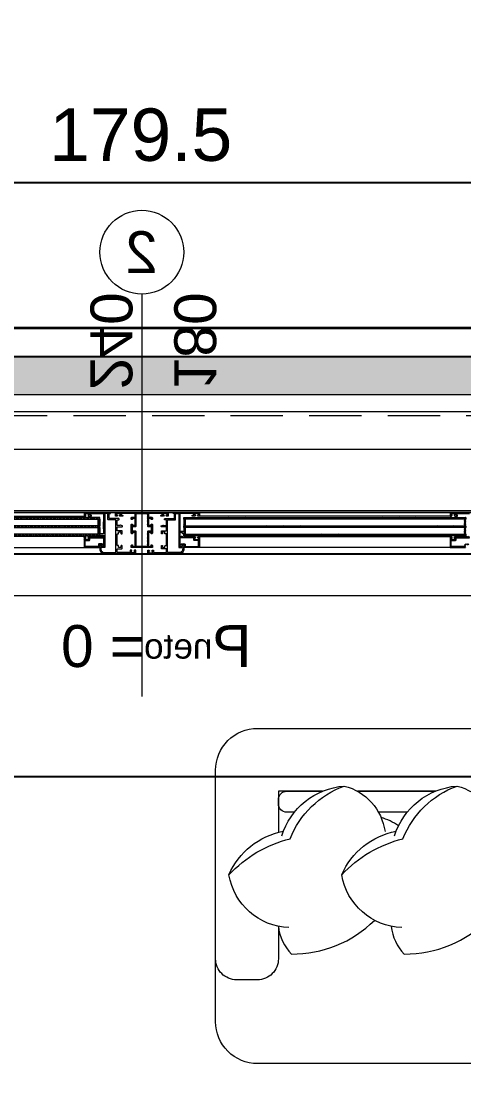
# Model space of a CAD drawing. Header units: centimetres. Extents: x 111832 to 117233, y -55119 to -48329.
# Drawn here: x 114065.7 to 114171.2, y -51113.7 to -50858.3 of the extents above; entities that cross this region are included whole.
import ezdxf

# ---------------------------------------------------------------- set-up
doc = ezdxf.new("R2010")
doc.units = ezdxf.units.CM
doc.header["$LTSCALE"] = 50
doc.header["$MEASUREMENT"] = 0
doc.linetypes.add('CACHE', pattern=[0.375, 0.25, -0.125])
doc.layers.get('0').update_dxf_attribs({"color": 8})
for name, color, linetype, lineweight in [('CONSOLE ISOL.', 214, 'Continuous', 15), ('ISOLATION', 252, 'Continuous', 0), ('mobilimi', 8, 'Continuous', 9), ('WD_Corner', 154, 'Continuous', 5), ('WINDOWS', 21, 'Continuous', 5)]:
    doc.layers.add(name, color=color, linetype=linetype, lineweight=lineweight)
doc.layers.add('COTE 50ème', color=1, linetype='Continuous')
doc.layers.add('FMULT', color=150, linetype='Continuous', plot=False)
doc.styles.add('GENERATED_STYLE_1', font='arial.ttf')
doc.styles.add('RS_TXT_50', font='arial.ttf', dxfattribs={"height": 12.5})
doc.dimstyles.new('RS_50CM_LINEAIRE', dxfattribs={"dimscale": 5, "dimtxt": 12.5, "dimasz": 1.5, "dimexe": 1, "dimexo": 2.5, "dimgap": 1, "dimtad": 1, "dimdec": 1, "dimrnd": 0.5, "dimdsep": 46, "dimtxsty": 'RS_TXT_50', "dimblk1": 'ARCHTICK', "dimblk2": 'ARCHTICK', "dimsah": 1, "dimcen": 2.5, "dimdle": 1, "dimclrt": 4, "dimadec": 0, "dimazin": 2, "dimtfac": 1, "dimtdec": 1, "dimtix": 1, "dimtmove": 2, "dimatfit": 3, "dimfxl": 1, "dimtolj": 1, "dimtzin": 0, "dimarcsym": 0})
pattern_1 = [(135, (-46708.70849, -43852.52553), (-0.08838834765, -0.08838834765), [])]
pattern_2 = [(135, (-46708.9128, -43852.52553), (-0.2209708691, -0.2209708691), [])]

# ---------------------------------------------------------------- blocks, each defined once
blk = doc.blocks.new('DRITARE POS 2')
at = {"layer": 'WINDOWS'}
h = blk.add_hatch(dxfattribs=at)
h.set_pattern_fill('ANSI31', color=140, scale=2.5, angle=450)
h.set_pattern_definition(pattern_2)
h.paths.add_polyline_path([(-8.71, -80.01), (-8.71, -12.58), (-8.31, -12.58), (-8.31, -80.01)])
h.paths.add_polyline_path([(-6.71, -80.01), (-6.71, -12.58), (-6.31, -12.58), (-6.31, -80.01)])
h.paths.add_polyline_path([(-4.71, -80.02), (-4.71, -12.58), (-4.31, -12.58), (-4.31, -80.02)])
at = {"layer": 'WINDOWS', "transparency": 33554559}
h = blk.add_hatch(dxfattribs=at)
h.set_pattern_fill('ANSI31', color=140, angle=450)
h.set_pattern_definition([(135, (-46708.90849, -43835.52553), (-0.08838834765, -0.08838834765), [])])
h.paths.add_polyline_path([(-6.71, -12.58), (-8.31, -12.58), (-8.31, -12.98), (-6.71, -12.98)])
h.paths.add_polyline_path([(-4.71, -12.58), (-6.31, -12.58), (-6.31, -12.98), (-4.71, -12.98)])
h.paths.add_polyline_path([(-6.71, -79.61), (-8.31, -79.61), (-8.31, -80.01), (-6.71, -80.01)])
h.paths.add_polyline_path([(-4.71, -79.61), (-6.31, -79.61), (-6.31, -80.01), (-4.71, -80.01)])
h = blk.add_hatch(dxfattribs=at)
h.set_pattern_fill('ANSI31', color=256, angle=450)
h.set_pattern_definition(pattern_1)
h.paths.add_polyline_path([(-1.49, -76.33, 0.414214), (-1.55, -76.27), (-4.06, -76.27, 0.414214), (-4.11, -76.33), (-4.11, -76.54, 0.250765), (-4.09, -76.58), (-3.92, -76.71, 0.599022), (-3.83, -76.67), (-3.83, -76.59, -0.414214), (-3.78, -76.54), (-3.51, -76.54, -0.414214), (-3.46, -76.59), (-3.46, -77.34, -0.414214), (-3.51, -77.39), (-3.78, -77.39, -0.414214), (-3.83, -77.34), (-3.83, -77.26, 0.599022), (-3.92, -77.22), (-4.09, -77.35, 0.250765), (-4.11, -77.39), (-4.11, -77.6, 0.414214), (-4.06, -77.66), (-4.02, -77.66), (-4.02, -80.34, -0.414214), (-4.07, -80.4), (-4.15, -80.4, 0.603122), (-4.23, -80.55), (-3.98, -80.9, 0.737396), (-3.81, -80.85), (-3.81, -77.71, -0.414214), (-3.76, -77.66), (-3.31, -77.66, 0.414214), (-3.22, -77.56), (-3.22, -76.55, -0.414214), (-3.16, -76.5), (-1.81, -76.5, -0.414214), (-1.72, -76.59), (-1.72, -79.63, -0.414214), (-1.81, -79.73), (-2.28, -79.73, 0.414214), (-2.37, -79.82), (-2.37, -80.56, 1.657435), (-2.12, -80.43, -0.247394), (-2.15, -80.38), (-2.15, -80.01, -0.414214), (-2.09, -79.95), (-1.74, -79.95), (-1.74, -80.01), (-1.49, -80.01), (-1.49, -79.95)])
at = {"layer": 'WINDOWS'}
h = blk.add_hatch(dxfattribs=at)
h.set_pattern_fill('ANSI31', color=256, angle=450)
h.set_pattern_definition(pattern_1)
h.paths.add_polyline_path([(-9.61, -85.22, -0.414214), (-9.56, -85.16), (-9.26, -85.16, -0.414214), (-9.2, -85.22), (-9.2, -85.44, 1), (-9, -85.44), (-9, -84.9, 0.250765), (-9.02, -84.86), (-9.19, -84.74, 0.599022), (-9.28, -84.79), (-9.28, -84.87, -0.414214), (-9.33, -84.92), (-9.59, -84.92, -0.414214), (-9.65, -84.87), (-9.65, -84.08, -0.414214), (-9.59, -84.03), (-9.33, -84.03, -0.414214), (-9.28, -84.08), (-9.28, -84.19, 0.599022), (-9.19, -84.24), (-9.02, -84.13, 0.250765), (-9, -84.08), (-9, -83.84, 0.414214), (-9.05, -83.78), (-9.84, -83.78, 0.414214), (-9.89, -83.84), (-9.89, -90.06), (-9.89, -96.27, 0.414214), (-9.84, -96.33), (-9.05, -96.33, 0.414214), (-9, -96.27), (-9, -96.03, 0.250765), (-9.02, -95.98), (-9.19, -95.87, 0.599022), (-9.28, -95.92), (-9.28, -96.03, -0.414214), (-9.33, -96.08), (-9.59, -96.08, -0.414214), (-9.65, -96.03), (-9.65, -95.24, -0.414214), (-9.59, -95.19), (-9.33, -95.19, -0.414214), (-9.28, -95.24), (-9.28, -95.32, 0.599022), (-9.19, -95.37), (-9.02, -95.25, 0.250765), (-9, -95.21), (-9, -94.68, 1), (-9.2, -94.68), (-9.2, -94.89, -0.414214), (-9.26, -94.95), (-9.56, -94.95, -0.414214), (-9.61, -94.89), (-9.61, -91.72, -0.414214), (-9.56, -91.66), (-8.83, -91.66, -0.414214), (-8.74, -91.75), (-8.74, -92.41, 0.414214), (-8.55, -92.59), (-8.29, -92.59, 0.198912), (-8.25, -92.58), (-8.19, -92.52, 0.198912), (-8.18, -92.48), (-8.18, -92.37, 0.414214), (-8.23, -92.31), (-8.4, -92.31, -0.414214), (-8.46, -92.26), (-8.46, -91.75, -0.414214), (-8.36, -91.66), (-6.91, -91.66, -0.414214), (-6.81, -91.75), (-6.81, -92.26, -0.414214), (-6.87, -92.31), (-7.04, -92.31, 0.414214), (-7.09, -92.37), (-7.09, -92.48, 0.198912), (-7.08, -92.52), (-7.02, -92.58, 0.198912), (-6.98, -92.59), (-4.97, -92.59, 0.198912), (-4.93, -92.58), (-4.78, -92.42, 0.198912), (-4.76, -92.38), (-4.76, -92.31, 0.414214), (-4.82, -92.26), (-5, -92.26, -0.340481), (-5.13, -92.16), (-5.13, -91.75, -0.414214), (-5.04, -91.66), (-1.87, -91.66, -0.414214), (-1.77, -91.75), (-1.77, -92.16, -0.414214), (-1.87, -92.26), (-2.09, -92.26, 0.414214), (-2.15, -92.31), (-2.15, -92.38, 0.198912), (-2.13, -92.42), (-1.98, -92.58, 0.198912), (-1.94, -92.59), (-1.55, -92.59, 0.414214), (-1.49, -92.54), (-1.49, -90.06), (-1.49, -87.57, 0.414214), (-1.55, -87.52), (-1.94, -87.52, 0.198912), (-1.98, -87.53), (-2.13, -87.69, 0.198912), (-2.15, -87.73), (-2.15, -87.8, 0.414214), (-2.09, -87.85), (-1.87, -87.85, -0.414214), (-1.77, -87.95), (-1.77, -88.36, -0.414214), (-1.87, -88.45), (-5.04, -88.45, -0.414214), (-5.13, -88.36), (-5.13, -87.95, -0.340481), (-5, -87.85), (-4.82, -87.85, 0.414214), (-4.76, -87.8), (-4.76, -87.73, 0.198912), (-4.78, -87.69), (-4.93, -87.53, 0.198912), (-4.97, -87.52), (-6.98, -87.52, 0.198912), (-7.02, -87.53), (-7.08, -87.59, 0.198912), (-7.09, -87.63), (-7.09, -87.74, 0.414214), (-7.04, -87.8), (-6.87, -87.8, -0.414214), (-6.81, -87.85), (-6.81, -88.36, -0.414214), (-6.91, -88.45), (-8.36, -88.45, -0.414214), (-8.46, -88.36), (-8.46, -87.85, -0.414214), (-8.4, -87.8), (-8.23, -87.8, 0.414214), (-8.18, -87.74), (-8.18, -87.63, 0.198912), (-8.19, -87.59), (-8.25, -87.53, 0.198912), (-8.29, -87.52), (-8.55, -87.52, 0.414214), (-8.74, -87.7), (-8.74, -88.36, -0.414214), (-8.83, -88.45), (-9.56, -88.45, -0.414214), (-9.61, -88.39)])
h.paths.add_polyline_path([(-9.56, -88.73), (-6.63, -88.73), (-6.53, -88.64), (-6.53, -87.89), (-6.44, -87.8), (-5.51, -87.8), (-5.41, -87.89), (-5.41, -88.64), (-5.32, -88.73), (-1.83, -88.73), (-1.77, -88.79), (-1.77, -90.06), (-1.77, -91.32), (-1.83, -91.38), (-5.32, -91.38), (-5.41, -91.47), (-5.41, -92.22), (-5.51, -92.31), (-6.44, -92.31), (-6.53, -92.22), (-6.53, -91.47), (-6.63, -91.38), (-9.56, -91.38), (-9.61, -91.32), (-9.61, -90.06), (-9.61, -88.79)], flags=16)
at = {"layer": 'WINDOWS', "transparency": 33554559}
h = blk.add_hatch(dxfattribs=at)
h.set_pattern_fill('ANSI31', color=256, angle=450)
h.set_pattern_definition(pattern_1)
h.paths.add_polyline_path([(-1.49, -100.16), (-1.49, -100.1), (-1.74, -100.1), (-1.74, -100.16), (-2.09, -100.16, -0.414214), (-2.15, -100.1), (-2.15, -99.73, -0.247394), (-2.12, -99.68, 1.657435), (-2.37, -99.55), (-2.37, -100.29, 0.414214), (-2.28, -100.38), (-1.81, -100.38, -0.414214), (-1.72, -100.48), (-1.72, -103.52, -0.414214), (-1.81, -103.61), (-3.16, -103.61, -0.414214), (-3.22, -103.56), (-3.22, -102.55, 0.414214), (-3.31, -102.46), (-3.76, -102.46, -0.414214), (-3.81, -102.4), (-3.81, -99.26, 0.737396), (-3.98, -99.21), (-4.23, -99.57, 0.603122), (-4.15, -99.71), (-4.07, -99.71, -0.414214), (-4.02, -99.77), (-4.02, -102.46), (-4.06, -102.46, 0.414214), (-4.11, -102.51), (-4.11, -102.72, 0.250765), (-4.09, -102.76), (-3.92, -102.89, 0.599022), (-3.83, -102.85), (-3.83, -102.77, -0.414214), (-3.78, -102.72), (-3.51, -102.72, -0.414214), (-3.46, -102.77), (-3.46, -103.52, -0.414214), (-3.51, -103.58), (-3.78, -103.58, -0.414214), (-3.83, -103.52), (-3.83, -103.44, 0.599022), (-3.92, -103.4), (-4.09, -103.53, 0.250765), (-4.11, -103.58), (-4.11, -103.78, 0.414214), (-4.06, -103.84), (-1.55, -103.84, 0.414214), (-1.49, -103.78)])
at = {"layer": 'WINDOWS'}
h = blk.add_hatch(dxfattribs=at)
h.set_pattern_fill('ANSI31', color=140, scale=2.5, angle=450)
h.set_pattern_definition(pattern_2)
h.paths.add_polyline_path([(-8.71, -100.09), (-8.71, -167.42), (-8.31, -167.42), (-8.31, -100.09)])
h.paths.add_polyline_path([(-6.71, -100.09), (-6.71, -167.42), (-6.31, -167.42), (-6.31, -100.09)])
h.paths.add_polyline_path([(-4.71, -100.09), (-4.71, -167.42), (-4.31, -167.42), (-4.31, -100.09)])
at = {"layer": 'WINDOWS', "transparency": 33554559}
h = blk.add_hatch(dxfattribs=at)
h.set_pattern_fill('ANSI31', color=140, angle=450)
h.set_pattern_definition([(135, (-46708.90849, -43869.52553), (-0.08838834765, -0.08838834765), [])])
h.paths.add_polyline_path([(-6.71, -167.42), (-8.31, -167.42), (-8.31, -167.02), (-6.71, -167.02)])
h.paths.add_polyline_path([(-4.71, -167.42), (-6.31, -167.42), (-6.31, -167.02), (-4.71, -167.02)])
h.paths.add_polyline_path([(-6.71, -100.49), (-8.31, -100.49), (-8.31, -100.09), (-6.71, -100.09)])
h.paths.add_polyline_path([(-4.71, -100.49), (-6.31, -100.49), (-6.31, -100.09), (-4.71, -100.09)])
h = blk.add_hatch(dxfattribs=at)
h.set_pattern_fill('ANSI31', color=256, angle=450)
h.set_pattern_definition([(135, (-46708.71279, -43862.46996), (-0.08838834765, -0.08838834765), [])])
h.paths.add_polyline_path([(-1.72, -167.05, -0.414214), (-1.81, -167.14), (-2.28, -167.14, 0.414214), (-2.37, -167.23), (-2.37, -167.97, 1.835735), (-2.15, -167.82), (-2.15, -167.36), (-1.74, -167.36), (-1.5, -167.42), (-1.5, -163.74, 0.414214), (-1.55, -163.69), (-4.06, -163.69, 0.414214), (-4.12, -163.74), (-4.12, -163.95, 0.250765), (-4.09, -163.99), (-3.92, -164.12, 0.599022), (-3.84, -164.08), (-3.84, -163.95), (-3.46, -163.95), (-3.46, -164.81), (-3.84, -164.81), (-3.84, -164.67, 0.649779), (-3.93, -164.63), (-4.1, -164.76, 0.212283), (-4.12, -164.81), (-4.12, -165.01, 0.414214), (-4.06, -165.07), (-4.02, -165.07), (-4.02, -167.81), (-4.15, -167.81, 0.603122), (-4.23, -167.96), (-3.99, -168.31, 0.737396), (-3.82, -168.26), (-3.82, -165.07), (-3.31, -165.07, 0.414214), (-3.22, -164.97), (-3.22, -163.91), (-1.81, -163.91, -0.414214), (-1.72, -164)])
at = {"layer": 'WINDOWS', "color": 165, "linetype": 'CACHE'}
blk.add_line((-32.9, -180), (-32.9, 0), dxfattribs=at)
at = {"layer": 'WINDOWS'}
for p, q in [((-0.01, -11.48), (0, -81.19)), ((-9.89, -16.28), (-9.89, -76.34)), ((-9, -16.26), (-9, -76.34)), ((-4.11, -76.33), (-4.12, -16.26)), ((-1.5, -16.26), (-1.49, -76.33)), ((-5.98, -80.95), (-7.66, -80.95)), ((-0.01, -168.52), (0, -98.92)), ((-9.89, -163.72), (-9.89, -103.78)), ((-9, -163.74), (-9, -103.78)), ((-4.11, -103.78), (-4.12, -163.74)), ((-1.5, -163.74), (-1.49, -103.78))]:
    blk.add_line(p, q, dxfattribs=at)
at = {"layer": 'WINDOWS', "color": 165}
blk.add_line((-61.99, -90.06), (34.01, -90.06), dxfattribs=at)
for points in [[(-9.9, 0), (-9.9, -180), (-33.9, -180), (-33.9, 0)], [(-10.3, -179.6), (-10.3, -0.4), (-9.9, 0), (-9.9, -180)], [(0, 0), (0, -180), (10, -180), (10, 0)]]:
    blk.add_lwpolyline(points, close=True, dxfattribs=at)
at = {"layer": 'WINDOWS'}
for points in [[(-9.9, -180), (-9.9, 0), (0, 0), (0, -180)], [(-1.77, -90.06), (-1.77, -88.79), (-1.83, -88.73), (-5.32, -88.73), (-5.41, -88.64), (-5.41, -87.89), (-5.51, -87.8), (-6.44, -87.8), (-6.53, -87.89), (-6.53, -88.64), (-6.63, -88.73), (-9.56, -88.73), (-9.61, -88.79), (-9.61, -90.06), (-9.61, -91.32), (-9.56, -91.38), (-6.63, -91.38), (-6.53, -91.47), (-6.53, -92.22), (-6.44, -92.31), (-5.51, -92.31), (-5.41, -92.22), (-5.41, -91.47), (-5.32, -91.38), (-1.83, -91.38), (-1.77, -91.32)]]:
    blk.add_lwpolyline(points, close=True, dxfattribs=at)
at = {"layer": 'WINDOWS', "color": 140}
for points in [[(-8.71, -80.01), (-8.71, -12.58), (-8.31, -12.58), (-8.31, -80.01)], [(-6.71, -80.01), (-6.71, -12.58), (-6.31, -12.58), (-6.31, -80.01)], [(-4.71, -80.02), (-4.71, -12.58), (-4.31, -12.58), (-4.31, -80.02)], [(-6.71, -79.61), (-8.31, -79.61), (-8.31, -80.01), (-6.71, -80.01)], [(-4.71, -79.61), (-6.31, -79.61), (-6.31, -80.01), (-4.71, -80.01)], [(-8.71, -100.09), (-8.71, -167.42), (-8.31, -167.42), (-8.31, -100.09)], [(-6.71, -100.49), (-8.31, -100.49), (-8.31, -100.09), (-6.71, -100.09)], [(-6.71, -100.09), (-6.71, -167.42), (-6.31, -167.42), (-6.31, -100.09)], [(-4.71, -100.49), (-6.31, -100.49), (-6.31, -100.09), (-4.71, -100.09)], [(-4.71, -100.09), (-4.71, -167.42), (-4.31, -167.42), (-4.31, -100.09)]]:
    blk.add_lwpolyline(points, close=True, dxfattribs=at)
at = {"layer": 'WINDOWS'}
for points in [[(0, -88.58, -0.414214), (-0.06, -88.64), (-0.84, -88.64, -0.414214), (-0.9, -88.58), (-0.9, -88.38, -0.250765), (-0.87, -88.33), (-0.7, -88.2, -0.599022), (-0.62, -88.24), (-0.62, -88.34, 0.414214), (-0.56, -88.39), (-0.3, -88.39, 0.414214), (-0.24, -88.34), (-0.24, -87.55, 0.414214), (-0.3, -87.5), (-0.56, -87.5, 0.414214), (-0.62, -87.55), (-0.62, -87.65, -0.599022), (-0.7, -87.69), (-0.87, -87.56, -0.250765), (-0.9, -87.52), (-0.9, -87.31, -0.414214), (-0.84, -87.26), (-0.34, -87.26, 0.414214), (-0.28, -87.2), (-0.28, -84.25, 0.414214), (-0.37, -84.16), (-1.12, -84.16, 0.414214), (-1.21, -84.25), (-1.21, -85.28, -0.414214), (-1.31, -85.37), (-1.87, -85.37, -0.414214), (-1.96, -85.28), (-1.96, -85.15, -0.414214), (-1.9, -85.09), (-1.55, -85.09, 0.414214), (-1.49, -85.03), (-1.49, -84.59, 0.414214), (-1.55, -84.53), (-1.9, -84.53, -0.414214), (-1.96, -84.47), (-1.96, -84.21, 0.414214), (-2.02, -84.16), (-4.7, -84.16, 0.414214), (-4.76, -84.21), (-4.76, -84.47, -0.414214), (-4.82, -84.53), (-5.17, -84.53, 0.414214), (-5.23, -84.59), (-5.23, -85.03, 0.414214), (-5.17, -85.09), (-4.82, -85.09, -0.414214), (-4.76, -85.15), (-4.76, -85.28, -0.414214), (-4.85, -85.37), (-5.41, -85.37, -0.414214), (-5.51, -85.28), (-5.51, -84.25, 0.414214), (-5.6, -84.16), (-6.38, -84.16, 0.414214), (-6.48, -84.25), (-6.48, -85.37, -0.809546), (-6.66, -85.41), (-6.85, -84.98, -0.543142), (-6.79, -84.9, 0.414214), (-6.74, -84.85), (-6.74, -84.25, 0.414214), (-6.83, -84.16), (-8.06, -84.16, 0.414214), (-8.12, -84.21), (-8.12, -84.57, -0.414214), (-8.18, -84.62), (-8.34, -84.62, -0.414214), (-8.4, -84.57), (-8.4, -82.35, 0.414214), (-8.49, -82.25), (-9.56, -82.25, 0.414214), (-9.61, -82.31), (-9.61, -82.51, -0.414214), (-9.67, -82.57), (-9.84, -82.57, -0.414214), (-9.89, -82.51), (-9.89, -76.34, -0.414214), (-9.84, -76.28), (-9.05, -76.28, -0.414214), (-9, -76.34), (-9, -76.54, -0.250765), (-9.02, -76.59), (-9.19, -76.72, -0.599022), (-9.28, -76.67), (-9.28, -76.58, 0.414214), (-9.33, -76.52), (-9.59, -76.52, 0.414214), (-9.65, -76.58), (-9.65, -77.36, 0.414214), (-9.59, -77.42), (-9.33, -77.42, 0.414214), (-9.28, -77.36), (-9.28, -77.27, -0.599022), (-9.19, -77.22), (-9.02, -77.35, -0.250765), (-9, -77.4), (-9, -77.98, -0.414214), (-9.05, -78.03), (-9.15, -78.03, -0.414214), (-9.2, -77.98), (-9.2, -77.72, 0.414214), (-9.26, -77.66), (-9.56, -77.66, 0.414214), (-9.61, -77.72), (-9.61, -80.89, 0.414214), (-9.56, -80.95), (-4.82, -80.95, 0.414214), (-4.76, -80.89), (-4.76, -80.07, -0.414214), (-4.71, -80.01), (-4.32, -80.01, -0.198912), (-4.28, -80.03), (-4.13, -80.18, -0.198912), (-4.11, -80.22), (-4.11, -80.29, -0.414214), (-4.17, -80.35), (-4.39, -80.35, 0.414214), (-4.48, -80.44), (-4.48, -80.85, 0.414214), (-4.39, -80.95), (-1.87, -80.95, 0.414214), (-1.77, -80.85), (-1.77, -80.44, 0.414214), (-1.87, -80.35), (-2.09, -80.35, -0.414214), (-2.15, -80.29), (-2.15, -80.22, -0.198912), (-2.13, -80.18), (-1.98, -80.03, -0.198912), (-1.94, -80.01), (-1.21, -80.01, -0.414214), (0, -81.23)], [(-1.74, -79.95), (-2.09, -79.95, 0.414214), (-2.15, -80.01), (-2.15, -80.38, 0.247394), (-2.12, -80.43, -1.657435), (-2.37, -80.56), (-2.37, -79.82, -0.414214), (-2.28, -79.73), (-1.81, -79.73, 0.414214), (-1.72, -79.63), (-1.72, -76.59, 0.414214), (-1.81, -76.5), (-3.16, -76.5, 0.414214), (-3.22, -76.55), (-3.22, -77.56, -0.414214), (-3.31, -77.66), (-3.76, -77.66, 0.414214), (-3.81, -77.71), (-3.81, -80.85, -0.737396), (-3.98, -80.9), (-4.23, -80.55, -0.603122), (-4.15, -80.4), (-4.07, -80.4, 0.414214), (-4.02, -80.34), (-4.02, -77.66), (-4.06, -77.66, -0.414214), (-4.11, -77.6), (-4.11, -77.39, -0.250765), (-4.09, -77.35), (-3.92, -77.22, -0.599022), (-3.83, -77.26), (-3.83, -77.34, 0.414214), (-3.78, -77.39), (-3.51, -77.39, 0.414214), (-3.46, -77.34), (-3.46, -76.59, 0.414214), (-3.51, -76.54), (-3.78, -76.54, 0.414214), (-3.83, -76.59), (-3.83, -76.67, -0.599022), (-3.92, -76.71), (-4.09, -76.58, -0.250765), (-4.11, -76.54), (-4.11, -76.33, -0.414214), (-4.06, -76.27), (-1.55, -76.27, -0.414214), (-1.49, -76.33), (-1.49, -79.95), (-1.49, -80.01), (-1.74, -80.01)], [(-1.49, -80.39, -0.414214), (-1.4, -80.29), (-1.18, -80.29), (-1.18, -80.29, -0.414214), (-0.28, -81.23), (-0.28, -83.82, -0.414214), (-0.34, -83.88), (-8.06, -83.88, -0.414214), (-8.12, -83.82), (-8.12, -82.07, 0.414214), (-8.21, -81.97), (-9.52, -81.97, -0.414214), (-9.61, -81.88), (-9.61, -81.32, -0.414214), (-9.52, -81.23), (-1.59, -81.23, 0.414214), (-1.49, -81.13)], [(-1.49, -90.06), (-1.49, -87.57, 0.414214), (-1.55, -87.52), (-1.94, -87.52, 0.198912), (-1.98, -87.53), (-2.13, -87.69, 0.198912), (-2.15, -87.73), (-2.15, -87.8, 0.414214), (-2.09, -87.85), (-1.87, -87.85, -0.414214), (-1.77, -87.95), (-1.77, -88.36, -0.414214), (-1.87, -88.45), (-5.04, -88.45, -0.414214), (-5.13, -88.36), (-5.13, -87.95, -0.340481), (-5, -87.85), (-4.82, -87.85, 0.414214), (-4.76, -87.8), (-4.76, -87.73, 0.198912), (-4.78, -87.69), (-4.93, -87.53, 0.198912), (-4.97, -87.52), (-6.98, -87.52, 0.198912), (-7.02, -87.53), (-7.08, -87.59, 0.198912), (-7.09, -87.63), (-7.09, -87.74, 0.414214), (-7.04, -87.8), (-6.87, -87.8, -0.414214), (-6.81, -87.85), (-6.81, -88.36, -0.414214), (-6.91, -88.45), (-8.36, -88.45, -0.414214), (-8.46, -88.36), (-8.46, -87.85, -0.414214), (-8.4, -87.8), (-8.23, -87.8, 0.414214), (-8.18, -87.74), (-8.18, -87.63, 0.198912), (-8.19, -87.59), (-8.25, -87.53, 0.198912), (-8.29, -87.52), (-8.55, -87.52, 0.414214), (-8.74, -87.7), (-8.74, -88.36, -0.414214), (-8.83, -88.45), (-9.56, -88.45, -0.414214), (-9.61, -88.39), (-9.61, -85.22, -0.414214), (-9.56, -85.16), (-9.26, -85.16, -0.414214), (-9.2, -85.22), (-9.2, -85.44, 1), (-9, -85.44), (-9, -84.9, 0.250765), (-9.02, -84.86), (-9.19, -84.74, 0.599022), (-9.28, -84.79), (-9.28, -84.87, -0.414214), (-9.33, -84.92), (-9.59, -84.92, -0.414214), (-9.65, -84.87), (-9.65, -84.08, -0.414214), (-9.59, -84.03), (-9.33, -84.03, -0.414214), (-9.28, -84.08), (-9.28, -84.19, 0.599022), (-9.19, -84.24), (-9.02, -84.13, 0.250765), (-9, -84.08), (-9, -83.84, 0.414214), (-9.05, -83.78), (-9.84, -83.78, 0.414214), (-9.89, -83.84), (-9.89, -90.06), (-9.89, -96.27, 0.414214), (-9.84, -96.33), (-9.05, -96.33, 0.414214), (-9, -96.27), (-9, -96.03, 0.250765), (-9.02, -95.98), (-9.19, -95.87, 0.599022), (-9.28, -95.92), (-9.28, -96.03, -0.414214), (-9.33, -96.08), (-9.59, -96.08, -0.414214), (-9.65, -96.03), (-9.65, -95.24, -0.414214), (-9.59, -95.19), (-9.33, -95.19, -0.414214), (-9.28, -95.24), (-9.28, -95.32, 0.599022), (-9.19, -95.37), (-9.02, -95.25, 0.250765), (-9, -95.21), (-9, -94.68, 1), (-9.2, -94.68), (-9.2, -94.89, -0.414214), (-9.26, -94.95), (-9.56, -94.95, -0.414214), (-9.61, -94.89), (-9.61, -91.72, -0.414214), (-9.56, -91.66), (-8.83, -91.66, -0.414214), (-8.74, -91.75), (-8.74, -92.41, 0.414214), (-8.55, -92.59), (-8.29, -92.59, 0.198912), (-8.25, -92.58), (-8.19, -92.52, 0.198912), (-8.18, -92.48), (-8.18, -92.37, 0.414214), (-8.23, -92.31), (-8.4, -92.31, -0.414214), (-8.46, -92.26), (-8.46, -91.75, -0.414214), (-8.36, -91.66), (-6.91, -91.66, -0.414214), (-6.81, -91.75), (-6.81, -92.26, -0.414214), (-6.87, -92.31), (-7.04, -92.31, 0.414214), (-7.09, -92.37), (-7.09, -92.48, 0.198912), (-7.08, -92.52), (-7.02, -92.58, 0.198912), (-6.98, -92.59), (-4.97, -92.59, 0.198912), (-4.93, -92.58), (-4.78, -92.42, 0.198912), (-4.76, -92.38), (-4.76, -92.31, 0.414214), (-4.82, -92.26), (-5, -92.26, -0.340481), (-5.13, -92.16), (-5.13, -91.75, -0.414214), (-5.04, -91.66), (-1.87, -91.66, -0.414214), (-1.77, -91.75), (-1.77, -92.16, -0.414214), (-1.87, -92.26), (-2.09, -92.26, 0.414214), (-2.15, -92.31), (-2.15, -92.38, 0.198912), (-2.13, -92.42), (-1.98, -92.58, 0.198912), (-1.94, -92.59), (-1.55, -92.59, 0.414214), (-1.49, -92.54)], [(0, -91.53, 0.414214), (-0.06, -91.47), (-0.84, -91.47, 0.414214), (-0.9, -91.53), (-0.9, -91.74, 0.250765), (-0.87, -91.78), (-0.7, -91.91, 0.599022), (-0.62, -91.87), (-0.62, -91.77, -0.414214), (-0.56, -91.72), (-0.3, -91.72, -0.414214), (-0.24, -91.77), (-0.24, -92.56, -0.414214), (-0.3, -92.61), (-0.56, -92.61, -0.414214), (-0.62, -92.56), (-0.62, -92.46, 0.599022), (-0.7, -92.42), (-0.87, -92.55, 0.250765), (-0.9, -92.59), (-0.9, -92.8, 0.414214), (-0.84, -92.86), (-0.34, -92.86, -0.414214), (-0.28, -92.91), (-0.28, -95.86, -0.414214), (-0.37, -95.95), (-1.12, -95.95, -0.414214), (-1.21, -95.86), (-1.21, -94.83, 0.414214), (-1.31, -94.74), (-1.87, -94.74, 0.414214), (-1.96, -94.83), (-1.96, -94.96, 0.414214), (-1.9, -95.02), (-1.55, -95.02, -0.414214), (-1.49, -95.08), (-1.49, -95.52, -0.414214), (-1.55, -95.58), (-1.9, -95.58, 0.414214), (-1.96, -95.64), (-1.96, -95.9, -0.414214), (-2.02, -95.95), (-4.7, -95.95, -0.414214), (-4.76, -95.9), (-4.76, -95.64, 0.414214), (-4.82, -95.58), (-5.17, -95.58, -0.414214), (-5.23, -95.52), (-5.23, -95.08, -0.414214), (-5.17, -95.02), (-4.82, -95.02, 0.414214), (-4.76, -94.96), (-4.76, -94.83, 0.414214), (-4.85, -94.74), (-5.41, -94.74, 0.414214), (-5.51, -94.83), (-5.51, -95.86, -0.414214), (-5.6, -95.95), (-6.38, -95.95, -0.414214), (-6.48, -95.86), (-6.48, -94.74, 0.809546), (-6.66, -94.7), (-6.85, -95.13, 0.543142), (-6.79, -95.21, -0.414214), (-6.74, -95.26), (-6.74, -95.86, -0.414214), (-6.83, -95.95), (-8.06, -95.95, -0.414214), (-8.12, -95.9), (-8.12, -95.54, 0.414214), (-8.18, -95.49), (-8.34, -95.49, 0.414214), (-8.4, -95.54), (-8.4, -97.76, -0.414214), (-8.49, -97.86), (-9.56, -97.86, -0.414214), (-9.61, -97.8), (-9.61, -97.6, 0.414214), (-9.67, -97.54), (-9.84, -97.54, 0.414214), (-9.89, -97.6), (-9.89, -103.78, 0.414214), (-9.84, -103.83), (-9.05, -103.83, 0.414214), (-9, -103.78), (-9, -103.57, 0.250765), (-9.02, -103.52), (-9.19, -103.39, 0.599022), (-9.28, -103.44), (-9.28, -103.53, -0.414214), (-9.33, -103.59), (-9.59, -103.59, -0.414214), (-9.65, -103.53), (-9.65, -102.75, -0.414214), (-9.59, -102.69), (-9.33, -102.69, -0.414214), (-9.28, -102.75), (-9.28, -102.84, 0.599022), (-9.19, -102.89), (-9.02, -102.76, 0.250765), (-9, -102.71), (-9, -102.13, 0.414214), (-9.05, -102.08), (-9.15, -102.08, 0.414214), (-9.2, -102.13), (-9.2, -102.39, -0.414214), (-9.26, -102.45), (-9.56, -102.45, -0.414214), (-9.61, -102.39), (-9.61, -99.22, -0.414214), (-9.56, -99.16), (-5.47, -99.16, -0.414214), (-5.41, -99.22), (-5.41, -100.04, 0.414214), (-5.36, -100.1), (-4.97, -100.1, 0.198912), (-4.93, -100.08), (-4.78, -99.93, 0.198912), (-4.76, -99.89), (-4.76, -99.82, 0.414214), (-4.82, -99.76), (-5.04, -99.76, -0.414214), (-5.13, -99.67), (-5.13, -99.26, -0.414214), (-5.04, -99.16), (-1.87, -99.16, -0.414214), (-1.77, -99.26), (-1.77, -99.67, -0.414214), (-1.87, -99.76), (-2.09, -99.76, 0.414214), (-2.15, -99.82), (-2.15, -99.89, 0.198912), (-2.13, -99.93), (-1.98, -100.08, 0.198912), (-1.94, -100.1), (-1.21, -100.1, 0.414214), (0, -98.88)], [(-1.49, -99.72, 0.414214), (-1.4, -99.82), (-1.18, -99.82), (-1.18, -99.82, 0.414214), (-0.28, -98.88), (-0.28, -96.29, 0.414214), (-0.34, -96.23), (-8.06, -96.23, 0.414214), (-8.12, -96.29), (-8.12, -98.04, -0.414214), (-8.21, -98.14), (-9.52, -98.14, 0.414214), (-9.61, -98.23), (-9.61, -98.79, 0.414214), (-9.52, -98.88), (-1.59, -98.88, -0.414214), (-1.49, -98.98)], [(-1.74, -100.16), (-2.09, -100.16, -0.414214), (-2.15, -100.1), (-2.15, -99.73, -0.247394), (-2.12, -99.68, 1.657435), (-2.37, -99.55), (-2.37, -100.29, 0.414214), (-2.28, -100.38), (-1.81, -100.38, -0.414214), (-1.72, -100.48), (-1.72, -103.52, -0.414214), (-1.81, -103.61), (-3.16, -103.61, -0.414214), (-3.22, -103.56), (-3.22, -102.55, 0.414214), (-3.31, -102.46), (-3.76, -102.46, -0.414214), (-3.81, -102.4), (-3.81, -99.26, 0.737396), (-3.98, -99.21), (-4.23, -99.57, 0.603122), (-4.15, -99.71), (-4.07, -99.71, -0.414214), (-4.02, -99.77), (-4.02, -102.46), (-4.06, -102.46, 0.414214), (-4.11, -102.51), (-4.11, -102.72, 0.250765), (-4.09, -102.76), (-3.92, -102.89, 0.599022), (-3.83, -102.85), (-3.83, -102.77, -0.414214), (-3.78, -102.72), (-3.51, -102.72, -0.414214), (-3.46, -102.77), (-3.46, -103.52, -0.414214), (-3.51, -103.58), (-3.78, -103.58, -0.414214), (-3.83, -103.52), (-3.83, -103.44, 0.599022), (-3.92, -103.4), (-4.09, -103.53, 0.250765), (-4.11, -103.58), (-4.11, -103.78, 0.414214), (-4.06, -103.84), (-1.55, -103.84, 0.414214), (-1.49, -103.78), (-1.49, -100.16), (-1.49, -100.1), (-1.74, -100.1)]]:
    blk.add_lwpolyline(points, format="xyb", close=True, dxfattribs=at)
at = {"layer": 'WINDOWS', "color": 165}
blk.add_lwpolyline([(-71.99, -80.06, 1), (-71.99, -100.06, 1)], format="xyb", close=True, dxfattribs=at)
at = {"layer": 'WINDOWS'}
for points in [[(-9.9, -169.92), (-9.9, -163.74, -0.414214), (-9.84, -163.69), (-9.06, -163.69, -0.414214), (-9, -163.74), (-9, -163.95, -0.250765), (-9.03, -163.99), (-9.19, -164.12, -0.599022), (-9.28, -164.08), (-9.28, -163.98, 0.414214), (-9.34, -163.93), (-9.6, -163.93, 0.414214), (-9.65, -163.98), (-9.65, -164.77, 0.414214), (-9.6, -164.82), (-9.34, -164.82, 0.414214), (-9.28, -164.77), (-9.28, -164.67, -0.599022), (-9.19, -164.63), (-9.03, -164.76, -0.250765), (-9, -164.81), (-9, -165.38, -0.414214), (-9.06, -165.44), (-9.15, -165.44, -0.414214), (-9.21, -165.38), (-9.21, -165.12, 0.414214), (-9.26, -165.07), (-9.56, -165.07, 0.414214), (-9.62, -165.12), (-9.62, -168.3, 0.414214)], [(-1.72, -167.05), (-1.72, -164, 0.414214), (-1.81, -163.91), (-3.16, -163.91, 0.414214), (-3.22, -163.97), (-3.22, -164.97, -0.414214), (-3.31, -165.07), (-3.76, -165.07, 0.414214), (-3.82, -165.12), (-3.82, -168.26, -0.737396)], [(-4.02, -167.75), (-4.02, -165.07), (-4.06, -165.07, -0.414214), (-4.12, -165.01), (-4.12, -164.81, -0.250765), (-4.09, -164.76), (-3.92, -164.63, -0.599022), (-3.84, -164.67), (-3.84, -164.75, 0.414214), (-3.78, -164.81), (-3.52, -164.81, 0.414214), (-3.46, -164.75), (-3.46, -164, 0.414214), (-3.52, -163.95), (-3.78, -163.95, 0.414214), (-3.84, -164), (-3.84, -164.08, -0.599022), (-3.92, -164.12), (-4.09, -163.99, -0.250765), (-4.12, -163.95), (-4.12, -163.74, -0.414214), (-4.06, -163.69), (-1.55, -163.69, -0.414214), (-1.5, -163.74), (-1.5, -167.36)]]:
    blk.add_lwpolyline(points, format="xyb", dxfattribs=at)
at = {"layer": 'WINDOWS', "color": 165, "char_height": 10, "attachment_point": 7, "style": 'GENERATED_STYLE_1'}
for s, insert, rotation in [('\\A1;\\pt0;P{\\H0.6x;neto}= 0', (27.15, -116.22), 90), ('\\A1;\\pt0;240{\\H0.66x;\\S^  ;}', (-39.11, -74.88), 180), ('\\A1;\\pt0;2', (-66.99, -93.87), 90), ('\\A1;\\pt0;180{\\H0.66x;\\S^  ;}', (-39.11, -94.89), 180)]:
    blk.add_mtext(s, dxfattribs=dict(at, insert=insert, rotation=rotation))
blk = doc.blocks.new('_ArchTick')
at = {"color": 0, "linetype": 'ByBlock', "const_width": 0.15}
blk.add_lwpolyline([(-0.5, -0.5), (0.5, 0.5)], dxfattribs=at)
blk = doc.blocks.new('*D1065')
at = {"layer": 'COTE 50ème', "color": 0, "lineweight": -2, "ltscale": 0.5, "transparency": 16777216}
for p, q in [((114004.37, -50952.97), (114004.37, -50891.8)), ((114183.97, -50949.21), (114183.97, -50891.8)), ((114188.97, -50896.8), (113999.37, -50896.8))]:
    blk.add_line(p, q, dxfattribs=at)
at = {"layer": 'Defpoints', "color": 0, "ltscale": 0.5, "transparency": 16777216}
for p in [(114004.37, -50896.8), (114183.97, -50961.71), (114004.37, -50965.47)]:
    blk.add_point(p, dxfattribs=at)
at = {"layer": 'COTE 50ème', "color": 0, "lineweight": -2, "ltscale": 0.5, "transparency": 16777216, "xscale": 7.5, "yscale": 7.5, "zscale": 7.5, "rotation": 180}
blk.add_blockref('_ArchTick', (114004.37, -50896.8), dxfattribs=at)
at = {"layer": 'COTE 50ème', "color": 0, "lineweight": -2, "ltscale": 0.5, "transparency": 16777216, "xscale": 7.5, "yscale": 7.5, "zscale": 7.5}
blk.add_blockref('_ArchTick', (114183.97, -50896.8), dxfattribs=at)
at = {"layer": 'COTE 50ème', "color": 4, "ltscale": 0.5, "transparency": 16777216, "insert": (114094.17, -50885.41), "char_height": 12.5, "attachment_point": 5, "style": 'RS_TXT_50'}
blk.add_mtext('\\A1;179.5', dxfattribs=at)
blk = doc.blocks.new('*D1087')
at = {"layer": 'COTE 50ème', "color": 0, "lineweight": -2, "ltscale": 0.5, "transparency": 16777216}
for p, q in [((113989.37, -51025.23), (113989.37, -51043.52)), ((114694.37, -51025.23), (114694.37, -51043.52)), ((113984.37, -51038.52), (114699.37, -51038.52))]:
    blk.add_line(p, q, dxfattribs=at)
at = {"layer": 'Defpoints', "color": 0, "ltscale": 0.5, "transparency": 16777216}
for p in [(113989.37, -51012.73), (114694.37, -51012.73), (114694.37, -51038.52)]:
    blk.add_point(p, dxfattribs=at)
at = {"layer": 'COTE 50ème', "color": 0, "lineweight": -2, "ltscale": 0.5, "transparency": 16777216, "xscale": 7.5, "yscale": 7.5, "zscale": 7.5, "rotation": 180}
blk.add_blockref('_ArchTick', (113989.37, -51038.52), dxfattribs=at)
at = {"layer": 'COTE 50ème', "color": 0, "lineweight": -2, "ltscale": 0.5, "transparency": 16777216, "xscale": 7.5, "yscale": 7.5, "zscale": 7.5}
blk.add_blockref('_ArchTick', (114694.37, -51038.52), dxfattribs=at)
at = {"layer": 'COTE 50ème', "color": 4, "ltscale": 0.5, "transparency": 16777216, "insert": (114341.87, -51027.14), "char_height": 12.5, "attachment_point": 5, "style": 'RS_TXT_50'}
blk.add_mtext('\\A1;705', dxfattribs=at)

msp = doc.modelspace()

# ---------------------------------------------------------------- hatches: boundary and pattern name
at = {"layer": 'ISOLATION', "transparency": 33554687}
h = msp.add_hatch(dxfattribs=at)
h.set_pattern_fill('INSUL', color=256, scale=10, angle=45)
h.paths.add_polyline_path([(113827.37, -50822.36), (113989.37, -50822.36), (113989.37, -50947.36), (114284.37, -50947.36), (114284.37, -50960.36), (114719.37, -50960.36), (114719.37, -52012.36), (114799.37, -52012.36), (114799.37, -51972.36), (114824.37, -51972.36), (114824.37, -52037.36), (113589.37, -52037.36), (113589.37, -52046.36), (114833.37, -52046.36), (114833.37, -51963.36), (114790.37, -51963.36), (114790.37, -52003.36), (114728.37, -52003.36), (114728.37, -50951.36), (114293.37, -50951.36), (114293.37, -50938.36), (113998.37, -50938.36), (113998.37, -50813.36), (113827.37, -50813.36)])

# ---------------------------------------------------------------- linework, layer by layer
at = {"layer": 'CONSOLE ISOL.', "lineweight": 5, "ltscale": 0.5}
msp.add_lwpolyline([(112729.37, -50960.36), (113459.37, -50960.36), (113459.37, -50822.36), (113989.37, -50822.36), (113989.37, -50960.36), (114719.37, -50960.36), (114719.37, -52037.36), (112729.37, -52037.36)], close=True, dxfattribs=at)
at = {"layer": 'FMULT', "ltscale": 0.5}
for points in [[(112649.37, -50960.36), (112649.36, -50697.36), (112754.48, -50697.36), (112754.48, -50472.36), (113419.37, -50472.36), (113419.37, -50357.36), (114029.37, -50357.36), (114029.37, -50472.36), (114694.37, -50472.36), (114694.37, -50697.36), (114799.37, -50697.36), (114799.37, -50951.36), (114293.37, -50951.36), (114293.37, -50938.36), (113998.37, -50938.36), (113998.37, -50813.36), (113450.37, -50813.36), (113450.37, -50938.36), (113155.37, -50938.36), (113155.37, -50951.36)], [(113989.37, -50985.36), (114694.37, -50985.36), (114694.37, -51612.36), (114529.37, -51612.36), (114529.37, -51587.36), (114284.37, -51587.36), (114284.37, -51612.36), (114119.37, -51614.61), (114119.27, -51522.36), (113989.37, -51522.5)]]:
    msp.add_lwpolyline(points, close=True, dxfattribs=at)
at = {"layer": 'ISOLATION', "ltscale": 0.5}
msp.add_lwpolyline([(113827.37, -50822.36), (113989.37, -50822.36), (113989.37, -50947.36), (114284.37, -50947.36), (114284.37, -50960.36), (114719.37, -50960.36), (114719.37, -52012.36), (114799.37, -52012.36), (114799.37, -51972.36), (114824.37, -51972.36), (114824.37, -52037.36), (113589.37, -52037.36), (113589.37, -52046.36), (114833.37, -52046.36), (114833.37, -51963.36), (114790.37, -51963.36), (114790.37, -52003.36), (114728.37, -52003.36), (114728.37, -50951.36), (114293.37, -50951.36), (114293.37, -50938.36), (113998.37, -50938.36), (113998.37, -50813.36), (113827.37, -50813.36)], close=True, dxfattribs=at)
at = {"layer": 'mobilimi'}
msp.add_lwpolyline([(114322.04, -51097.02, -0.414214), (114312.04, -51107.02), (114252.04, -51107.02, -0.414214), (114247.04, -51102.02, -0.414214), (114242.04, -51107.02), (114192.04, -51107.02, -0.414214), (114187.04, -51102.02, -0.414214), (114182.04, -51107.02), (114122.04, -51107.02, -0.414214), (114112.04, -51097.02), (114112.04, -51037.02, -0.414214), (114122.04, -51027.02), (114312.04, -51027.02, -0.414214), (114322.04, -51037.02)], format="xyb", close=True, dxfattribs=at)
for points in [[(114115.23, -51061.97, -0.14773), (114129.84, -51053.38, -0.213343), (114142.73, -51040.77, -0.178662)], [(114137.56, -51042.02), (114127.04, -51042.02), (114127.04, -51051.84, -0.414214)], [(114130.86, -51047.02), (114129.04, -51047.02, -0.414214), (114127.04, -51045.02), (114127.04, -51044.02, -0.414214), (114129.04, -51042.02)], [(114127.82, -51052.69, -0.306663), (114142.73, -51040.77, -0.30633), (114152.48, -51051.66, 0.872847)], [(114129.04, -51042.02), (114137.56, -51042.02, -0.414214)], [(114142.16, -51061.97, -0.14773), (114156.77, -51053.38, -0.213343), (114169.67, -51040.77, -0.178662)], [(114145.88, -51042.02), (114164.5, -51042.02, -0.414214)], [(114154.75, -51052.69, -0.306663), (114169.67, -51040.77, -0.30633), (114179.41, -51051.66, 0.872847)], [(114157.79, -51047.02), (114150.91, -51047.02, -0.414214)], [(114155.73, -51050.24, 0.071865), (114151.54, -51048.28, -7.115464)], [(114153.97, -51074.27, 0.165541), (114157.06, -51080.87, 0.425989), (114185.14, -51052.23, 0.121523), (114178.48, -51048.28, -7.115464)], [(114129.55, -51074.57, -0.356772), (114115.23, -51061.97, -0.249542), (114128.21, -51051.58, 9.61688)], [(114156.49, -51074.57, -0.356772), (114142.16, -51061.97, -0.249542), (114155.14, -51051.58, 9.61688)], [(114127.03, -51074.27, 0.165541), (114130.13, -51080.87, 0.200231), (114149.97, -51072.83, 0.121523)], [(114127.04, -51074.27), (114127.04, -51082.02, -0.414214), (114122.04, -51087.02), (114117.04, -51087.02, -0.414214), (114112.04, -51082.02)]]:
    msp.add_lwpolyline(points, format="xyb", dxfattribs=at)
msp.add_lwpolyline([(114164.5, -51042.02), (114145.88, -51042.02)], dxfattribs=at)
at = {"layer": 'WD_Corner', "lineweight": 5, "ltscale": 0.5}
for points in [[(114824.37, -52053.36), (114840.37, -52053.36), (114840.37, -51956.36), (114783.37, -51956.36), (114783.37, -51996.36), (114735.37, -51996.36), (114735.37, -50944.36), (114300.37, -50944.36), (114300.37, -50931.36), (114005.37, -50931.36), (114005.37, -50806.36), (113827.37, -50806.36)], [(114824.37, -52053.06), (114840.07, -52053.06), (114840.07, -51956.66), (114783.67, -51956.66), (114783.67, -51996.66), (114735.07, -51996.66), (114735.07, -50944.66), (114300.07, -50944.66), (114300.07, -50931.66), (114005.07, -50931.66), (114005.07, -50806.66), (113827.37, -50806.66)]]:
    msp.add_lwpolyline(points, dxfattribs=at)

# ---------------------------------------------------------------- block references
at = {"lineweight": 5, "xscale": -1, "rotation": 90}
msp.add_blockref('DRITARE POS 2', (114004.37, -50985.36), dxfattribs=at)

# ---------------------------------------------------------------- dimensions: what is measured, and where the dimension line sits
at = {"layer": 'COTE 50ème', "ltscale": 0.5}
for base, p1, p2, picture, middle in [((114004.37, -50896.8), (114183.97, -50961.71), (114004.37, -50965.47), '*D1065', (114094.17, -50885.41)), ((114694.37, -51038.52), (113989.37, -51012.73), (114694.37, -51012.73), '*D1087', (114341.87, -51027.14))]:
    dim = msp.add_linear_dim(base=base, p1=p1, p2=p2, dimstyle='RS_50CM_LINEAIRE', dxfattribs=at)
    dim.commit()
    dim.dimension.update_dxf_attribs({"geometry": picture, "text_midpoint": middle})

doc.saveas('drawing.dxf')
